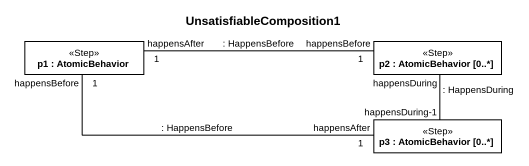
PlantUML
@startuml
title UnsatisfiableComposition1
rectangle "p1 : AtomicBehavior" as p1 <<Step>>
rectangle "p2 : AtomicBehavior [0..*]" as p2 <<Step>>
rectangle "p3 : AtomicBehavior [0..*]" as p3 <<Step>>
p1 "happensAfter\n1" -right- "happensBefore\n1" p2 : : HappensBefore
p3 "happensAfter\n1" -left- "happensBefore\n1" p1 : : HappensBefore
p3 "happensDuring-1" -up- "happensDuring" p2 : : HappensDuring
@enduml
